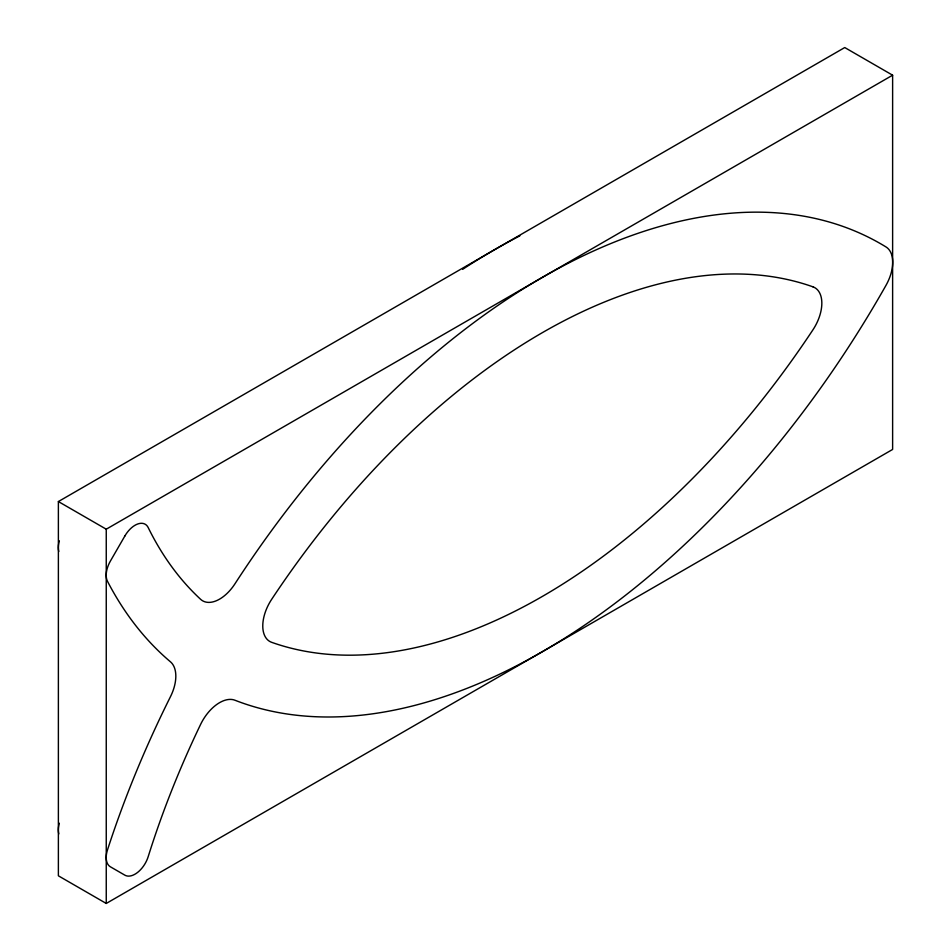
<?xml version="1.0" encoding="UTF-8"?>
<svg xmlns="http://www.w3.org/2000/svg" width="951" height="951" viewBox="0 0 951 951"><rect width="100%" height="100%" fill="white"/><g stroke="black" fill="none" stroke-linecap="round" stroke-linejoin="round"><path stroke-width="1.43" d="M58.38 501.557L844.75 47.55L892.62 75.188L892.62 449.443L106.25 903.45L58.38 875.812L58.38 501.557L106.25 529.196L892.62 75.188M106.25 529.196L106.25 903.45M58.819 833.908A20.316 11.721 -60 0 1 59.319 823.233M462.638 269.335A677.076 390.909 -60 0 1 519.852 235.86M58.796 551.521A20.316 11.733 -60 0 1 59.342 540.822M124.878 535.972L110.411 561.042A20.316 11.733 -60 0 0 107.522 581.382A677.076 390.909 -60 0 0 170.479 661.837A33.856 19.543 -60 0 1 170.479 696.655A677.064 390.909 -60 0 0 107.522 849.802A20.316 11.721 -60 0 0 110.411 866.813L124.878 875.17A20.316 11.733 -60 0 0 148.178 856.696A609.365 351.822 -60 0 1 200.602 724.412A33.856 19.543 -60 0 1 234.945 700.233A677.076 390.909 -60 0 0 885.963 285.407A33.856 19.543 -60 0 0 885.952 246.915A677.064 390.909 -60 0 0 234.945 583.819A33.856 19.543 -60 0 1 200.602 599.296A609.365 351.822 -60 0 1 148.178 527.543A20.316 11.733 -60 0 0 124.878 535.972M812.927 286.822A609.365 351.822 -60 0 0 271.677 599.308A33.856 19.543 -60 0 0 271.677 642.329A609.365 351.822 -60 0 0 812.927 329.842A33.856 19.543 -60 0 0 812.927 286.822"/></g></svg>
